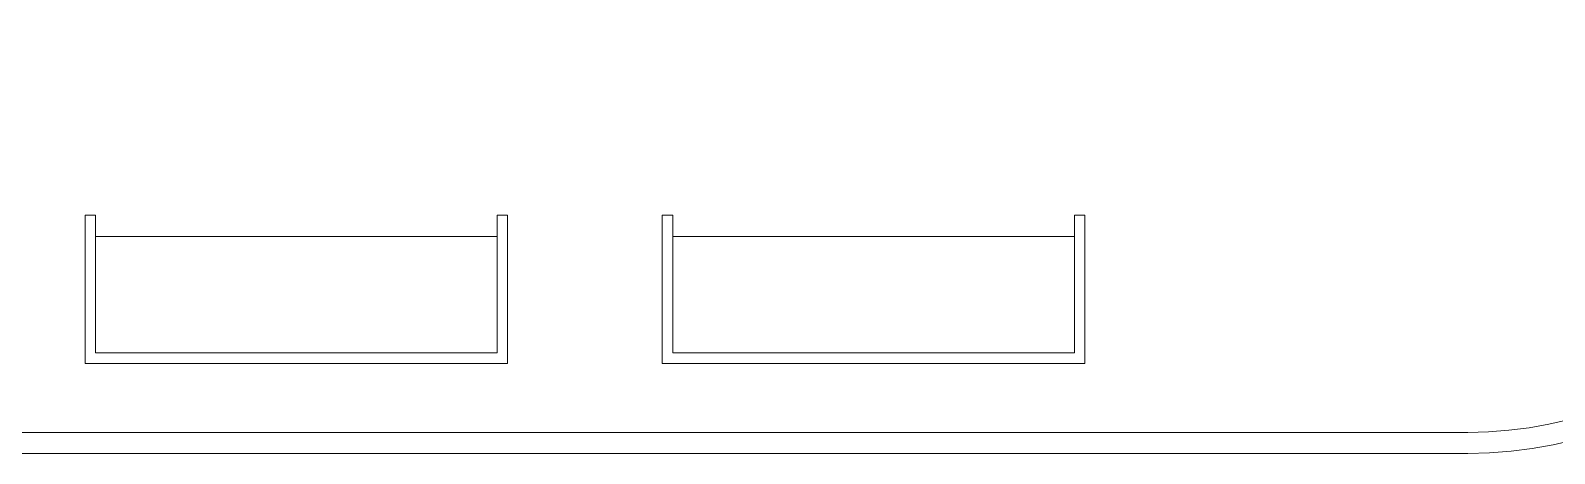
# Model space of a CAD drawing. Header units: metres. Extents: x 599 to 707, y 227 to 318.
# Drawn here: x 668.68 to 675.89, y 254.99 to 256.99 of the extents above; entities that cross this region are included whole.
import ezdxf

# ---------------------------------------------------------------- set-up
doc = ezdxf.new("R2010")
doc.units = ezdxf.units.M
doc.layers.add('gradas', color=35, linetype='Continuous', lineweight=5)
doc.layers.add('mallaciclo', color=170, linetype='Continuous', lineweight=5)

msp = doc.modelspace()

# ---------------------------------------------------------------- linework, layer by layer
at = {"layer": 'gradas'}
for p, q in [((668.9402, 256.1153), (668.9902, 256.1153)), ((668.9402, 255.4153), (668.9402, 256.1153)), ((668.9902, 255.4653), (668.9902, 256.1153)), ((670.8902, 256.1153), (670.9402, 256.1153)), ((670.8902, 256.1153), (670.8902, 255.4653)), ((670.9402, 256.1153), (670.9402, 255.4153)), ((671.6723, 256.1153), (671.7223, 256.1153)), ((671.6723, 255.4153), (671.6723, 256.1153)), ((671.7223, 255.4653), (671.7223, 256.1153)), ((673.6223, 256.1153), (673.6723, 256.1153)), ((673.6223, 256.1153), (673.6223, 255.4653)), ((673.6723, 256.1153), (673.6723, 255.4153)), ((668.9902, 256.0153), (670.8902, 256.0153)), ((671.7223, 256.0153), (673.6223, 256.0153)), ((670.8902, 255.4653), (668.9902, 255.4653)), ((673.6223, 255.4653), (671.7223, 255.4653)), ((670.9402, 255.4153), (668.9402, 255.4153)), ((673.6723, 255.4153), (671.6723, 255.4153))]:
    msp.add_line(p, q, dxfattribs=at)
at = {"layer": 'mallaciclo'}
for p, q in [((649.7146, 255.089), (675.4846, 255.089)), ((649.7146, 254.989), (675.4846, 254.989))]:
    msp.add_line(p, q, dxfattribs=at)
for radius in [2, 1.9]:
    msp.add_arc((675.4846, 256.989), radius, 270, 0, dxfattribs=at)

doc.saveas('drawing.dxf')
